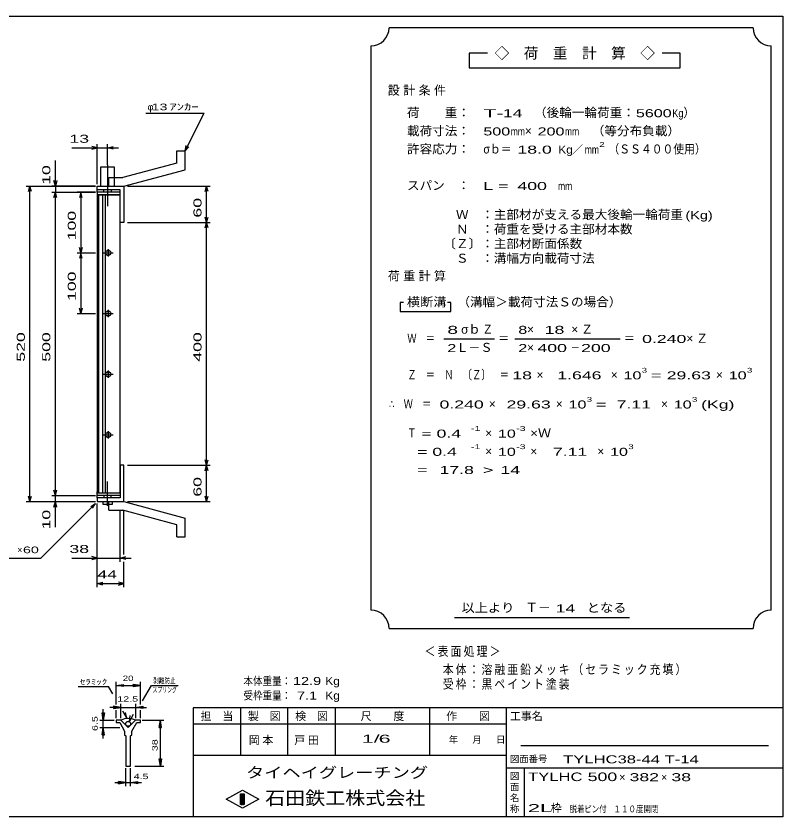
# Model space of a CAD drawing. Units: millimetres, scale not verified. Extents: x -1092 to 1034, y -771 to 635.
# Drawn here: x -230 to 1034, y -685 to 635 of the extents above; entities that cross this region are included whole.
import ezdxf
from ezdxf.enums import TextEntityAlignment as Align

# ---------------------------------------------------------------- set-up
doc = ezdxf.new("R2010")
doc.units = ezdxf.units.MM
doc.header["$LTSCALE"] = 6
doc.linetypes.add('LONG_DASHED_DOTTED', pattern=[15.25, 12, -1.5, 0.25, -1.5])
for name, color, linetype, lineweight in [('0_2', 150, 'Continuous', 25), ('16', 3, 'Continuous', 25), ('19', 6, 'Continuous', 25), ('22', 2, 'Continuous', 25), ('32', 4, 'Continuous', 25)]:
    doc.layers.add(name, color=color, linetype=linetype, lineweight=lineweight)
doc.styles.add('ベクトル', font='')
doc.styles.get('ベクトル').set_extended_font_data('ベクトル')

msp = doc.modelspace()

# ---------------------------------------------------------------- linework, layer by layer
at = {"layer": '0_2'}
for p, q in [((-1041.6, 635.4), (1034.4, 635.4)), ((1034.4, 635.4), (1034.4, -684.6)), ((1034.4, -504.6), (62.4, -504.6)), ((62.4, -504.6), (62.4, -684.6)), ((140.4, -504.6), (140.4, -582.6)), ((218.4, -582.6), (218.4, -504.6)), ((296.4, -504.6), (296.4, -582.6)), ((452.4, -582.6), (452.4, -504.6)), ((578.4, -504.6), (578.4, -684.6)), ((578.4, -531.6), (62.4, -531.6)), ((1010.4, -567.6), (602.4, -567.6)), ((62.4, -582.6), (578.4, -582.6)), ((578.4, -603.6), (1034.4, -603.6)), ((608.4, -684.6), (608.4, -603.6)), ((116.4, -655.2), (143.4, -640.2)), ((140.4, -646.2), (146.4, -646.2)), ((140.4, -664.2), (140.4, -646.2)), ((140.4, -646.2), (141.6, -646.2)), ((141.6, -646.2), (141.6, -664.2)), ((142.8, -664.2), (142.8, -646.2)), ((142.8, -646.2), (144, -646.2)), ((143.4, -640.2), (170.4, -655.2)), ((144, -646.2), (144, -664.2)), ((145.2, -664.2), (145.2, -646.2)), ((145.2, -646.2), (146.4, -646.2)), ((146.4, -646.2), (146.4, -664.2)), ((146.4, -646.2), (146.4, -664.2)), ((143.4, -670.2), (116.4, -655.2)), ((170.4, -655.2), (143.4, -670.2)), ((146.4, -664.2), (140.4, -664.2)), ((141.6, -664.2), (142.8, -664.2)), ((144, -664.2), (145.2, -664.2)), ((1034.4, -684.6), (-1041.6, -684.6))]:
    msp.add_line(p, q, dxfattribs=at)
at = {"layer": '16'}
for p, q in [((-57.8, 345.1), (-95.8, 345.1)), ((-95.8, 345.1), (-95.8, 340.6)), ((-57.8, 340.6), (-57.8, 345.1)), ((-95.8, 340.6), (-57.8, 340.6)), ((-95.8, 340.6), (-95.8, -150.4)), ((-57.8, 340.6), (-95.8, 340.6)), ((-93.8, 340.6), (-93.8, -150.4)), ((-86.8, -150.4), (-86.8, 340.6)), ((-82.8, 340.6), (-82.8, -150.4)), ((-57.8, -150.4), (-57.8, 340.6)), ((-77.8, 251.1), (-77.8, 239.1)), ((-85.8, 245.1), (-69.8, 245.1)), ((-75.8, 248.1), (-79.8, 248.1)), ((-79.8, 242.1), (-75.8, 242.1)), ((-75.8, 148.1), (-79.8, 148.1)), ((-77.8, 151.1), (-77.8, 139.1)), ((-85.8, 145.1), (-69.8, 145.1)), ((-79.8, 142.1), (-75.8, 142.1)), ((-85.8, 45.1), (-69.8, 45.1)), ((-75.8, 48.1), (-79.8, 48.1)), ((-79.8, 42.1), (-75.8, 42.1)), ((-77.8, 51.1), (-77.8, 39.1)), ((-75.8, -51.9), (-79.8, -51.9)), ((-77.8, -48.9), (-77.8, -60.9)), ((-85.8, -54.9), (-69.8, -54.9)), ((-79.8, -57.9), (-75.8, -57.9)), ((-95.8, -150.4), (-57.8, -150.4)), ((-95.8, -154.9), (-95.8, -150.4)), ((-95.8, -150.4), (-57.8, -150.4)), ((-57.8, -154.9), (-95.8, -154.9)), ((-57.8, -150.4), (-57.8, -154.9))]:
    msp.add_line(p, q, dxfattribs=at)
for centre, radius, start, end in [((-79.8, 245.1), 3, 90, 270), ((-77.8, 245.1), 4, 46.6, 133.4), ((-77.8, 245.1), 4, 226.6, 313.4), ((-75.8, 245.1), 3, 270, 90), ((-79.8, 145.1), 3, 90, 270), ((-77.8, 145.1), 4, 46.6, 133.4), ((-75.8, 145.1), 3, 270, 90), ((-77.8, 145.1), 4, 226.6, 313.4), ((-79.8, 45.1), 3, 90, 270), ((-77.8, 45.1), 4, 46.6, 133.4), ((-77.8, 45.1), 4, 226.6, 313.4), ((-75.8, 45.1), 3, 270, 90), ((-79.8, -54.9), 3, 90, 270), ((-77.8, -54.9), 4, 46.6, 133.4), ((-75.8, -54.9), 3, 270, 90), ((-77.8, -54.9), 4, 226.6, 313.4)]:
    msp.add_arc(centre, radius, start, end, dxfattribs=at)
at = {"layer": '19'}
for p, q in [((35.2, 413.1), (49.2, 413.1)), ((35.2, 393.1), (35.2, 413.1)), ((49.2, 382.1), (49.2, 413.1)), ((-89.8, 355.1), (-89.8, 387.1)), ((-89.8, 387.1), (-67.8, 387.1)), ((-67.8, 387.1), (-67.8, 355.1)), ((35.2, 393.1), (-53.8, 369.1)), ((-51.8, 355.1), (49.2, 382.1)), ((-76.8, 369.1), (-53.8, 369.1)), ((-76.8, 355.1), (-76.8, 369.1)), ((-95.8, 345.1), (-95.8, 355.1)), ((-95.8, 349.1), (-95.8, 355.1)), ((-95.8, 355.1), (-52.8, 355.1)), ((-57.8, 349.1), (-95.8, 349.1)), ((-84.8, 345.1), (-84.8, 349.1)), ((-76.8, 355.1), (-51.8, 355.1)), ((-72.8, 349.1), (-72.8, 345.1)), ((-57.8, 295.1), (-57.8, 349.1)), ((-52.8, 355.1), (-51.8, 354.1)), ((-51.8, 354.1), (-51.8, 295.1)), ((-51.8, 295.1), (-57.8, 295.1)), ((-51.8, -104.9), (-57.8, -104.9)), ((-57.8, -104.9), (-57.8, -158.9)), ((-51.8, -163.9), (-51.8, -104.9)), ((-95.8, -158.9), (-95.8, -148.9)), ((-84.8, -154.9), (-84.8, -158.9)), ((-72.8, -158.9), (-72.8, -154.9)), ((-95.8, -158.9), (-95.8, -164.9)), ((-57.8, -158.9), (-95.8, -158.9)), ((-95.8, -164.9), (-52.8, -164.9)), ((-86.8, -164.9), (-86.8, -168.9)), ((-86.8, -168.9), (-70.8, -168.9)), ((-76.8, -164.9), (-51.8, -164.9)), ((-76.8, -178.9), (-76.8, -164.9)), ((-70.8, -168.9), (-70.8, -164.9)), ((-52.8, -164.9), (-51.8, -163.9)), ((-51.8, -164.9), (49.2, -191.9)), ((-76.8, -178.9), (-53.8, -178.9)), ((35.2, -202.9), (-53.8, -178.9)), ((49.2, -222.9), (49.2, -191.9)), ((35.2, -222.9), (35.2, -202.9)), ((35.2, -222.9), (49.2, -222.9))]:
    msp.add_line(p, q, dxfattribs=at)
at = {"layer": '19', "linetype": 'LONG_DASHED_DOTTED'}
for p, q in [((-78.8, 390.1), (-78.8, 322.1)), ((-78.8, -171.9), (-78.8, -131.9))]:
    msp.add_line(p, q, dxfattribs=at)
at = {"layer": '22', "color": 4}
for p, q in [((985.2, 616.2), (385.2, 616.2)), ((355.2, 586.2), (355.2, -343.8)), ((1015.2, -343.8), (1015.2, 586.2)), ((547.2, 574.2), (517.2, 574.2)), ((517.2, 574.2), (517.2, 550.2)), ((865.2, 574.2), (835.2, 574.2)), ((865.2, 550.2), (865.2, 574.2)), ((517.2, 550.2), (865.2, 550.2)), ((-15.8, 475.1), (80.2, 475.1)), ((49.2, 413.1), (80.2, 475.1)), ((-95.8, 358.1), (-95.8, 424.1)), ((-78.8, 389.9), (-78.8, 424.1)), ((-137.8, 418.1), (-95.8, 418.1)), ((-95.8, 418.1), (-104.8, 420.5)), ((-104.8, 415.7), (-95.8, 418.1)), ((-95.8, 418.1), (-78.8, 418.1)), ((-78.8, 418.1), (-69.8, 420.5)), ((-69.8, 415.7), (-78.8, 418.1)), ((-78.8, 418.1), (-60.8, 418.1)), ((49.2, 413.1), (51, 421.86)), ((49.2, 413.1), (55.2, 419.7)), ((-164.8, 355.1), (-164.8, 397.1)), ((-164.8, 355.1), (-167.2, 364.1)), ((-162.4, 364.1), (-164.8, 355.1)), ((-212.8, 355.1), (-98.8, 355.1)), ((-209.2, 346.1), (-206.8, 355.1)), ((-204.4, 346.1), (-206.8, 355.1)), ((-206.8, -164.9), (-206.8, 355.1)), ((-98.8, 355.1), (-170.8, 355.1)), ((-170.8, 345.1), (-98.8, 345.1)), ((-167.2, 336.1), (-164.8, 345.1)), ((-164.8, 355.1), (-164.8, 345.1)), ((-162.4, 336.1), (-164.8, 345.1)), ((-164.8, -154.9), (-164.8, 345.1)), ((-98.8, 345.1), (-128.8, 345.1)), ((-122.8, 345.1), (-125.2, 336.1)), ((-120.4, 336.1), (-122.8, 345.1)), ((-122.8, 345.1), (-122.8, 245.1)), ((-45.8, 355.1), (90.4, 355.1)), ((82, 346.1), (84.4, 355.1)), ((86.8, 346.1), (84.4, 355.1)), ((84.4, 295.1), (84.4, 355.1)), ((84.4, 295.1), (82, 304.1)), ((84.4, 295.1), (86.8, 304.1)), ((-45.8, 295.1), (90.4, 295.1)), ((82, 286.1), (84.4, 295.1)), ((86.8, 286.1), (84.4, 295.1)), ((84.4, -104.9), (84.4, 295.1)), ((-122.8, 245.1), (-125.2, 254.1)), ((-120.4, 254.1), (-122.8, 245.1)), ((-128.8, 245.1), (-98.8, 245.1)), ((-122.8, 245.1), (-125.2, 236.1)), ((-120.4, 236.1), (-122.8, 245.1)), ((-122.8, 245.1), (-122.8, 145.1)), ((409.2, 163.2), (403.2, 163.2)), ((403.2, 163.2), (403.2, 148.2)), ((487.2, 163.2), (481.2, 163.2)), ((487.2, 148.2), (487.2, 163.2)), ((-122.8, 145.1), (-125.2, 154.1)), ((-120.4, 154.1), (-122.8, 145.1)), ((403.2, 148.2), (487.2, 148.2)), ((-128.8, 145.1), (-98.8, 145.1)), ((475.2, 103.2), (559.2, 103.2)), ((592.2, 103.2), (766.2, 103.2)), ((-45.8, -104.9), (90.4, -104.9)), ((84.4, -104.9), (82, -95.9)), ((82, -113.9), (84.4, -104.9)), ((84.4, -104.9), (86.8, -95.9)), ((86.8, -113.9), (84.4, -104.9)), ((84.4, -164.9), (84.4, -104.9)), ((-206.8, -164.9), (-209.2, -155.9)), ((-206.8, -164.9), (-204.4, -155.9)), ((-170.8, -154.9), (-98.8, -154.9)), ((-164.8, -154.9), (-167.2, -145.9)), ((-164.8, -154.9), (-162.4, -145.9)), ((-164.8, -164.9), (-164.8, -154.9)), ((84.4, -164.9), (82, -155.9)), ((84.4, -164.9), (86.8, -155.9)), ((-212.8, -164.9), (-98.8, -164.9)), ((-188.8, -257.9), (-98.8, -167.9)), ((-170.8, -164.9), (-98.8, -164.9)), ((-167.2, -173.9), (-164.8, -164.9)), ((-162.4, -173.9), (-164.8, -164.9)), ((-164.8, -206.9), (-164.8, -164.9)), ((-106.6, -172.7), (-98.8, -167.9)), ((-103.6, -175.7), (-98.8, -167.9)), ((-95.8, -263.9), (-95.8, -167.9)), ((-95.8, -305.9), (-95.8, -167.9)), ((-45.8, -164.9), (90.4, -164.9)), ((-57.8, -263.9), (-57.8, -178.3)), ((-51.8, -251.9), (-51.8, -178.3)), ((-308.8, -257.9), (-188.8, -257.9)), ((-137.8, -257.9), (-95.8, -257.9)), ((-95.8, -257.9), (-104.8, -255.5)), ((-104.8, -260.3), (-95.8, -257.9)), ((-95.8, -257.9), (-57.8, -257.9)), ((-57.8, -257.9), (-48.8, -255.5)), ((-48.8, -260.3), (-57.8, -257.9)), ((-57.8, -257.9), (-39.8, -257.9)), ((-51.8, -305.9), (-51.8, -263.9)), ((-95.8, -299.9), (-86.8, -297.5)), ((-86.8, -302.3), (-95.8, -299.9)), ((-95.8, -299.9), (-51.8, -299.9)), ((-51.8, -299.9), (-60.8, -297.5)), ((-60.8, -302.3), (-51.8, -299.9)), ((493.2, -355.8), (781.2, -355.8)), ((385.2, -373.8), (985.2, -373.8))]:
    msp.add_line(p, q, dxfattribs=at)
for centre, start, end in [((355.2, 616.2), 270, 0), ((1015.2, 616.2), 180, 270), ((355.2, -373.8), 0, 90), ((1015.2, -373.8), 90, 180)]:
    msp.add_arc(centre, 30, start, end, dxfattribs=at)
at = {"layer": '32'}
for p, q in [((-64.8, -499.2), (-64.8, -462)), ((-24.8, -499.2), (-24.8, -462)), ((-127.4, -469.8), (-77.4, -469.8)), ((-70.4, -481.8), (-77.4, -469.8)), ((-64.8, -468), (-52.8, -466.2)), ((-52.8, -469.8), (-64.8, -468)), ((-64.8, -468), (-24.8, -468)), ((-52.8, -469.8), (-52.8, -466.2)), ((-24.8, -468), (-36.8, -466.2)), ((-36.8, -469.8), (-36.8, -466.2)), ((-36.8, -469.8), (-24.8, -468)), ((-21.2, -493), (-6.6, -467.8)), ((-6.6, -467.8), (37.4, -467.8)), ((-56.8, -522), (-56.8, -498)), ((-32.8, -498), (-32.8, -522)), ((-85.8, -525), (-87.6, -513)), ((-87.6, -513), (-84, -513)), ((-85.8, -525), (-85.8, -507)), ((-84, -513), (-85.8, -525)), ((-56.8, -504), (-74.8, -504)), ((-56.8, -504), (-68.8, -502.2)), ((-68.8, -502.2), (-68.8, -505.8)), ((-68.8, -505.8), (-56.8, -504)), ((-64.8, -522), (-64.8, -508.8)), ((-56.8, -504), (-32.8, -504)), ((-46.8, -522), (-53.8, -510)), ((-46.8, -522), (-49, -512.6)), ((-32.8, -504), (-20.8, -502.2)), ((-20.8, -505.8), (-32.8, -504)), ((-32.8, -504), (-14.8, -504)), ((-24.8, -522), (-24.8, -508.8)), ((-20.8, -502.2), (-20.8, -505.8)), ((-91.8, -525), (-67.8, -525)), ((-85.8, -537), (-85.8, -525)), ((-64.8, -525), (-64.8, -529)), ((-56.8, -525), (-64.8, -525)), ((-44.8, -537), (-56.8, -525)), ((-32.8, -525), (-44.8, -537)), ((-42.8, -527), (-36, -515)), ((-42.8, -527), (-41.4, -517.4)), ((-24.8, -525), (-32.8, -525)), ((-24.8, -529), (-24.8, -525)), ((-21.8, -525), (14.2, -525)), ((6.4, -537), (8.2, -525)), ((10, -537), (8.2, -525)), ((8.2, -601), (8.2, -525)), ((-91.8, -537), (-58.8, -537)), ((-87.6, -549), (-85.8, -537)), ((-84, -549), (-85.8, -537)), ((-85.8, -555), (-85.8, -537)), ((-64.8, -529), (-58.8, -529)), ((-58.8, -529), (-50.8, -543)), ((-38.8, -543), (-30.8, -529)), ((-30.8, -529), (-24.8, -529)), ((6.4, -537), (10, -537)), ((-87.6, -549), (-84, -549)), ((-50.8, -543), (-50.8, -549)), ((-50.8, -549), (-48.8, -551)), ((-48.8, -551), (-48.8, -601)), ((-40.8, -551), (-38.8, -549)), ((-40.8, -601), (-40.8, -551)), ((-38.8, -549), (-38.8, -543)), ((8.2, -601), (6.4, -589)), ((6.4, -589), (10, -589)), ((10, -589), (8.2, -601)), ((-48.8, -601), (-40.8, -601)), ((-48.8, -634), (-48.8, -604)), ((-40.8, -634), (-40.8, -604)), ((-33.8, -601), (14.2, -601)), ((-66.8, -628), (-48.8, -628)), ((-48.8, -628), (-60.8, -626.2)), ((-60.8, -629.8), (-60.8, -626.2)), ((-60.8, -629.8), (-48.8, -628)), ((-48.8, -628), (-40.8, -628)), ((-40.8, -628), (-28.8, -626.2)), ((-28.8, -629.8), (-40.8, -628)), ((-40.8, -628), (-22.8, -628)), ((-28.8, -629.8), (-28.8, -626.2))]:
    msp.add_line(p, q, dxfattribs=at)
msp.add_circle((-44.8, -531), 4, dxfattribs=at)
msp.add_arc((-45, -552.41), 30, 66, 113, dxfattribs=at)

# ---------------------------------------------------------------- texts
at = {"layer": '0_2', "style": 'ベクトル'}
for s, height, p in [('担\u3000当', 13.2, (74.4, -518.4)), ('製\u3000図', 13.2, (152.4, -518.4)), ('検\u3000図', 13.2, (230.4, -518.4)), ('尺\u3000\u3000度', 13.2, (338.4, -518.4)), ('作\u3000\u3000図', 13.2, (479.4, -518.4)), ('工事名', 13.2, (584.4, -518.4)), ('年', 11, (483.6, -557.1)), ('月', 11, (522.6, -557.1)), ('日', 11, (561.6, -557.1)), ('図面番号', 11, (584.4, -588.9)), ('図', 11, (584.4, -617.1)), ('面', 11, (584.4, -635.1)), ('名', 11, (584.4, -653.1)), ('称', 11, (584.4, -671.1))]:
    msp.add_text(s, height=height, dxfattribs=at).set_placement(p, align=Align.MIDDLE_LEFT)
at = {"layer": '0_2', "color": 222, "style": 'ベクトル'}
for s, height, width, p in [('タイヘイグレーチング', 17.6, 1.25, (149.4, -611.4)), ('石田鉄工株式会社', 21.99, 1.1, (180.9, -653.4))]:
    msp.add_text(s, height=height, dxfattribs=dict(at, width=width)).set_placement(p, align=Align.MIDDLE_LEFT)
at = {"layer": '22', "style": 'ベクトル'}
for s, height, p in [('◇\u3000荷\u3000重\u3000計\u3000算\u3000◇', 17.6, (559.2, 574.2)), ('φ', 11, (-12.8, 485.6)), ('）', 14.52, (870, 476.1)), ('×', 14.52, (609, 446.1)), ('／', 13.2, (686.7, 415.2)), ('σｂ', 14.52, (504, 119.1)), ('×', 14.52, (612.6, 119.1)), ('Ｌ－Ｓ', 14.52, (496.2, 89.1)), ('×', 14.52, (612.6, 89.1)), ('×', 14.52, (628.2, 44.1)), ('×', 14.52, (750.6, 44.1)), ('×', 14.52, (924, 44.1)), ('×', 14.52, (549.6, -3.9)), ('×', 14.52, (660, -3.9)), ('×', 14.52, (833.4, -3.9)), ('×', 14.52, (543.6, -51.9)), ('×', 14.52, (543.6, -81.9)), ('×', 14.52, (618, -81.9)), ('×', 14.52, (728.4, -81.9)), ('×', 11, (-227.8, -244.4)), ('Ｔ－', 15.4, (609.6, -339.3)), ('×', 13.2, (764.4, -619)), ('×', 13.2, (833.4, -619)), ('枠', 13.2, (651.6, -670))]:
    msp.add_text(s, height=height, dxfattribs=at).set_placement(p, align=Align.MIDDLE_LEFT)
for s, height, width, p in [(' 13 ', 11, 1.6, (-12.8, 485.6)), ('ｱﾝｶｰ', 11, 1.6, (23.2, 485.6)), ('荷\u3000\u3000重：\u3000', 14.52, 1.05, (414.6, 476.1)), ('T-', 13.2, 2, (540.6, 475.2)), (' 14 ', 13.2, 1.65, (564.6, 475.2)), ('（後輪一輪荷重：', 14.52, 1.05, (624, 476.1)), ('5600', 13.2, 1.5, (792, 475.2)), ('Kg', 13.2, 0.85, (852, 475.2)), ('載荷寸法：\u3000', 14.52, 1.05, (414.6, 446.1)), ('500', 13.2, 1.5, (540.6, 445.2)), ('mm', 13.2, 0.8, (585.6, 445.2)), ('200', 13.2, 1.5, (630, 445.2)), ('mm', 13.2, 0.8, (675, 445.2)), ('\u3000（等分布負載）', 14.52, 1.05, (698.4, 446.1)), (' 13 ', 13.2, 1.65, (-149.8, 433.1)), ('許容応力：\u3000', 14.52, 1.05, (414.6, 416.1)), ('σｂ＝', 14.52, 0.9, (540.6, 416.1)), ('2', 7.92, 1.5, (731.7, 423.6)), ('（ＳＳ４００使用）', 14.52, 0.9, (746.7, 416.1)), (' 18.0', 13.2, 1.65, (588.6, 415.2)), ('Kg', 13.2, 1.1, (664.2, 415.2)), ('mm', 13.2, 0.8, (707.7, 415.2)), ('スパン\u3000：\u3000', 14.52, 1.05, (414.6, 356.1)), ('L = ', 13.2, 1.65, (540.6, 355.2)), (' 400 ', 13.2, 1.65, (588.6, 355.2)), ('mm', 13.2, 0.8, (663.6, 355.2)), ('\u3000Ｗ\u3000：主部材が支える最大後輪一輪荷重', 14.52, 1.05, (474.6, 308.1)), ('(Kg)', 13.2, 1.35, (873.6, 307.2)), ('\u3000Ｎ\u3000：荷重を受ける主部材本数', 14.52, 1.05, (474.6, 284.1)), ('〔Ｚ〕：主部材断面係数', 14.52, 1.05, (474.6, 260.1)), ('\u3000Ｓ\u3000：溝幅方向載荷寸法', 14.52, 1.05, (474.6, 236.1)), ('横断溝', 14.52, 1.1, (414.6, 164.1)), ('\u3000（溝幅＞載荷寸法Ｓの場合）', 14.52, 1.05, (477, 164.1)), ('8', 13.2, 1.8, (481.2, 118.2)), ('Ｚ', 14.52, 0.9, (538.8, 119.1)), ('8', 13.2, 1.5, (598.2, 118.2)), (' 18 ', 13.2, 1.65, (633.6, 118.2)), ('Ｗ\u3000＝', 14.52, 0.75, (415.2, 104.1)), ('＝', 14.52, 0.9, (565.2, 104.1)), ('＝', 14.52, 0.9, (772.2, 104.1)), ('0.240', 13.2, 1.65, (802.2, 103.2)), ('2', 13.2, 1.5, (481.2, 88.2)), ('2', 13.2, 1.5, (598.2, 88.2)), (' 400 ', 13.2, 1.65, (621.6, 88.2)), (' 200 ', 13.2, 1.65, (693.6, 88.2)), ('－', 14.52, 0.75, (684.6, 89.1)), ('Ｚ\u3000＝\u3000Ｎ\u3000〔Ｚ〕\u3000＝', 14.52, 0.75, (415.2, 44.1)), ('3', 7.92, 1.5, (801.6, 51.6)), ('3', 7.92, 1.5, (975, 51.6)), (' 18 ', 13.2, 1.65, (580.2, 43.2)), ('  1.646', 13.2, 1.65, (646.2, 43.2)), ('10', 13.2, 1.5, (771.6, 43.2)), ('=', 13.2, 1.7, (816.6, 43.2)), (' 29.63', 13.2, 1.65, (834.6, 43.2)), ('10', 13.2, 1.5, (945, 43.2)), ('∴\u3000Ｗ\u3000＝', 14.52, 0.75, (385.2, -3.9)), (' 0.240', 13.2, 1.65, (460.2, -4.8)), (' 29.63', 13.2, 1.65, (570.6, -4.8)), ('10', 13.2, 1.5, (681, -4.8)), ('3', 7.92, 1.5, (711, 3.6)), ('  7.11', 13.2, 1.65, (744, -4.8)), ('10', 13.2, 1.5, (854.4, -4.8)), ('3', 7.92, 1.5, (884.4, 3.6)), ('(Kg)', 13.2, 1.65, (899.4, -4.8)), ('=', 13.2, 1.7, (726, -4.8)), ('Ｔ', 14.52, 0.75, (415.2, -51.9)), (' = 0.4', 13.2, 1.65, (430.2, -52.8)), ('-1', 7.918, 1.65, (520.2, -44.4)), ('10', 13.2, 1.5, (564.6, -52.8)), ('-3', 7.918, 1.65, (594.6, -44.4)), ('×Ｗ', 14.52, 1.1, (618, -51.9)), ('  = 0.4', 13.2, 1.65, (415.2, -82.8)), ('-1', 7.918, 1.65, (520.2, -74.4)), ('10', 13.2, 1.5, (564.6, -82.8)), ('-3', 7.918, 1.65, (594.6, -74.4)), ('  7.11', 13.2, 1.65, (639, -82.8)), ('10', 13.2, 1.5, (749.4, -82.8)), ('3', 7.92, 1.5, (779.4, -74.4)), ('  =', 13.2, 1.65, (415.2, -112.8)), (' 17.8', 13.2, 1.65, (460.2, -112.8)), ('>', 13.2, 1.7, (539.7, -112.8)), (' 14 ', 13.2, 1.65, (560.7, -112.8)), (' 38 ', 13.2, 1.65, (-149.8, -242.9)), (' 60 ', 11, 1.6, (-224.8, -244.4)), (' 44 ', 13.2, 1.65, (-103.8, -284.9)), ('以上より\u3000', 14.52, 1.1, (504.6, -339.9)), (' 14 ', 13.2, 1.65, (651.6, -340.8)), ('となる', 14.52, 1.1, (711, -339.9)), ('本体重量：', 13.2, 0.85, (145.2, -460.5)), (' 12.9', 13.2, 1.35, (220.2, -460.5)), ('Kg', 13.2, 1.1, (280.2, -460.5)), ('受枠重量：', 13.2, 0.85, (145.2, -484.5)), ('  7.1', 13.2, 1.35, (220.2, -484.5)), ('Kg', 13.2, 1.1, (280.2, -484.5)), ('1/', 13.2, 2, (340.2, -555.6)), (' 6 ', 13.2, 2, (358.2, -555.6)), ('TYLHC38-44 T-14', 13.2, 1.55, (672, -589.6)), ('TYLHC', 14.08, 1.45, (614.4, -618.4)), (' 500 ', 14.08, 1.55, (704.4, -618.4)), (' 382 ', 13.2, 1.65, (773.4, -619)), (' 38 ', 13.2, 1.65, (842.4, -619)), ('2L', 13.2, 2.05, (613.8, -670)), ('脱着', 11, 0.8, (682.8, -671.5)), ('ピン付', 11, 0.8, (706.8, -671.5)), ('\u3000１１０度開閉', 11, 0.8, (742.8, -671.5))]:
    msp.add_text(s, height=height, dxfattribs=dict(at, width=width)).set_placement(p, align=Align.MIDDLE_LEFT)
at = {"layer": '22', "style": 'ベクトル', "width": 1.65}
for s, p in [(' 10 ', (-179.8, 349.1)), (' 60 ', (69.4, 295.1)), (' 100 ', (-137.8, 257.6)), (' 100 ', (-137.8, 157.6)), (' 520 ', (-221.8, 57.6)), (' 500 ', (-179.8, 57.6)), (' 400 ', (69.4, 57.6)), (' 60 ', (69.4, -164.9)), (' 10 ', (-179.8, -218.9))]:
    msp.add_text(s, height=13.2, rotation=90, dxfattribs=at).set_placement(p, align=Align.MIDDLE_LEFT)
at = {"layer": '22', "attachment_point": 4, "style": 'ベクトル'}
for s, insert, char_height in [('\\T1.28;設計条件', (383.1, 512.1), 14.52), ('\\T1.28;荷重計算', (383.1, 206.1), 14.52), ('\\T1.42;×Ｚ', (685.5, 119.1), 14.52), ('\\T1.42;×Ｚ', (875.1, 104.1), 14.52), ('\\T1.2;\\W0.85;＜表面処理＞', (443.7, -412.3), 15.4), ('\\T1.19;\\W0.85;本体：溶融亜鉛メッキ', (473.7, -442.3), 15.4), ('\\T1.19;\\W0.85;（セラミック充填）', (687.2, -442.3), 15.4), ('\\T1.19;\\W0.85;受枠：黒ペイント塗装', (473.7, -466.3), 15.4), ('\\T1.25;岡本\u3000', (153.9, -558.6), 13.2), ('\\T1.25;戸田\u3000', (228.9, -558.9), 13.2)]:
    msp.add_mtext(s, dxfattribs=dict(at, insert=insert, char_height=char_height))
at = {"layer": '32', "color": 2, "style": 'ベクトル'}
for s, width, p in [('ｾﾗﾐｯｸ', 1.5, (-124.4, -462)), ('20', 1.35, (-53.8, -456)), ('剥離防止', 0.75, (-3.6, -460)), ('スプリング', 0.65, (-4.6, -475)), ('12.5', 1.5, (-62.8, -490.2)), (' 4.5 ', 1.5, (-40.8, -617.8))]:
    msp.add_text(s, height=8.798, dxfattribs=dict(at, width=width)).set_placement(p, align=Align.MIDDLE_LEFT)
at = {"layer": '32', "color": 2, "style": 'ベクトル', "width": 1.5}
for s, p in [('6.5', (-99.6, -543)), (' 38 ', (-0.8, -581))]:
    msp.add_text(s, height=8.798, rotation=90, dxfattribs=at).set_placement(p, align=Align.MIDDLE_LEFT)

doc.saveas('drawing.dxf')
